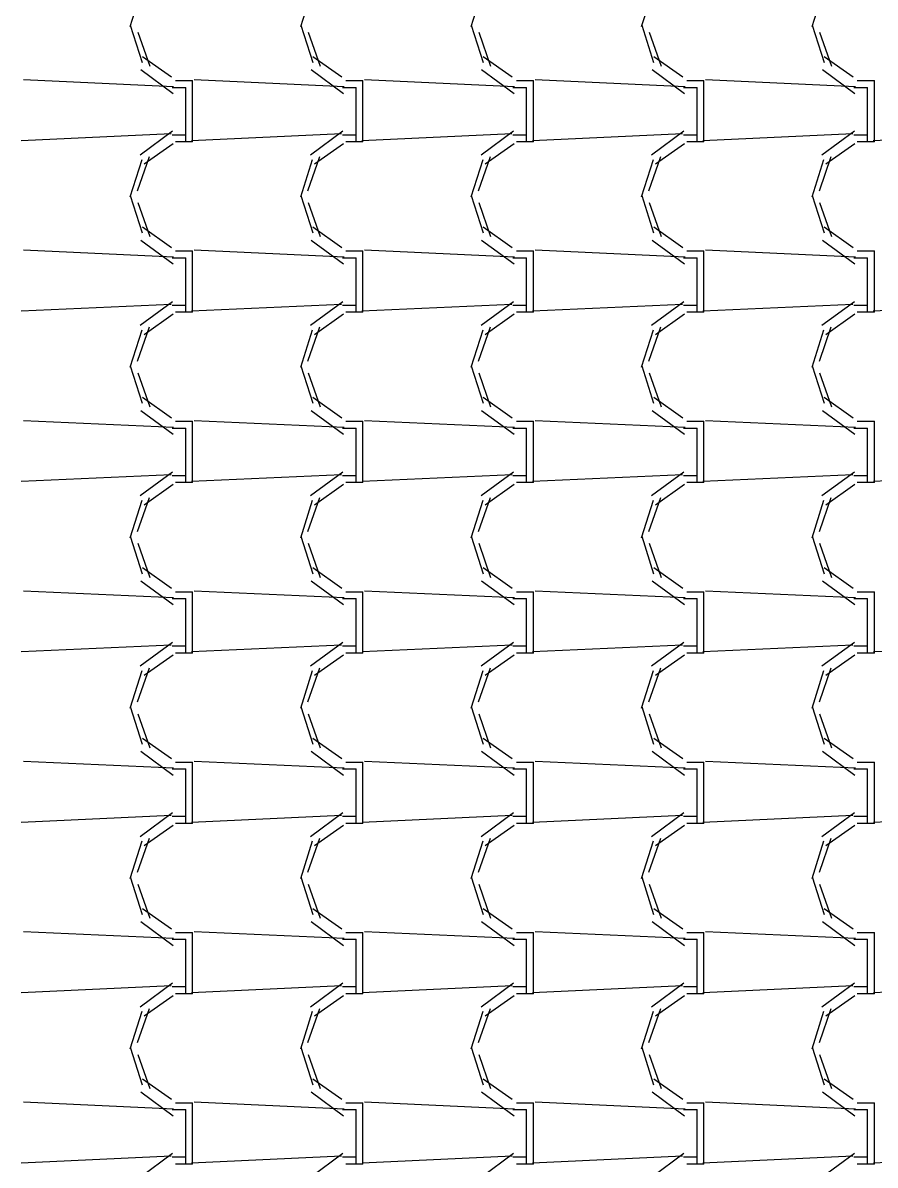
# Model space of a CAD drawing. Header units: millimetres. Extents: x -336 to -33, y -135 to 770.
# Drawn here: x -309.076 to -307.576, y 717.507 to 719.519 of the extents above; entities that cross this region are included whole.
import ezdxf

# ---------------------------------------------------------------- set-up
doc = ezdxf.new("R2010")
doc.units = ezdxf.units.MM
doc.header["$LTSCALE"] = 50
doc.header["$MEASUREMENT"] = 0
doc.layers.add('-HIDRO', color=8, linetype='CONTINUOUS')

msp = doc.modelspace()

# ---------------------------------------------------------------- linework, layer by layer
at = {"layer": '-HIDRO', "linetype": 'Continuous'}
for p, q in [((-308.8666, 719.5774), (-308.8876, 719.5114)), ((-308.5666, 719.5774), (-308.5876, 719.5114)), ((-308.2666, 719.5774), (-308.2876, 719.5114)), ((-307.9666, 719.5774), (-307.9876, 719.5114)), ((-307.6666, 719.5774), (-307.6876, 719.5114)), ((-308.8869, 719.5146), (-308.8659, 719.4486)), ((-308.5869, 719.5146), (-308.5659, 719.4486)), ((-308.2869, 719.5146), (-308.2659, 719.4486)), ((-307.9869, 719.5146), (-307.9659, 719.4486)), ((-307.6869, 719.5146), (-307.6659, 719.4486)), ((-308.8737, 719.5021), (-308.8527, 719.4421)), ((-308.5737, 719.5021), (-308.5527, 719.4421)), ((-308.2737, 719.5021), (-308.2527, 719.4421)), ((-307.9737, 719.5021), (-307.9527, 719.4421)), ((-307.6737, 719.5021), (-307.6527, 719.4421)), ((-308.8656, 719.4592), (-308.8146, 719.4232)), ((-308.5656, 719.4592), (-308.5146, 719.4232)), ((-308.2656, 719.4592), (-308.2146, 719.4232)), ((-307.9656, 719.4592), (-307.9146, 719.4232)), ((-307.6656, 719.4592), (-307.6146, 719.4232)), ((-308.8686, 719.4361), (-308.8116, 719.3941)), ((-308.5686, 719.4361), (-308.5116, 719.3941)), ((-308.2686, 719.4361), (-308.2116, 719.3941)), ((-307.9686, 719.4361), (-307.9116, 719.3941)), ((-307.6686, 719.4361), (-307.6116, 719.3941)), ((-308.8106, 719.406), (-309.0746, 719.418)), ((-308.8074, 719.4169), (-308.7774, 719.4169)), ((-308.7774, 719.3209), (-308.7774, 719.4169)), ((-308.5106, 719.406), (-308.7746, 719.418)), ((-308.5074, 719.4169), (-308.4774, 719.4169)), ((-308.4774, 719.3209), (-308.4774, 719.4169)), ((-308.2106, 719.406), (-308.4746, 719.418)), ((-308.2074, 719.4169), (-308.1774, 719.4169)), ((-308.1774, 719.3209), (-308.1774, 719.4169)), ((-307.9106, 719.406), (-308.1746, 719.418)), ((-307.9074, 719.4169), (-307.8774, 719.4169)), ((-307.8774, 719.3209), (-307.8774, 719.4169)), ((-307.6106, 719.406), (-307.8746, 719.418)), ((-307.6074, 719.4169), (-307.5774, 719.4169)), ((-307.5774, 719.3209), (-307.5774, 719.4169)), ((-308.8134, 719.4049), (-308.7894, 719.4049)), ((-308.7894, 719.3209), (-308.7894, 719.4049)), ((-308.5134, 719.4049), (-308.4894, 719.4049)), ((-308.4894, 719.3209), (-308.4894, 719.4049)), ((-308.2134, 719.4049), (-308.1894, 719.4049)), ((-308.1894, 719.3209), (-308.1894, 719.4049)), ((-307.9134, 719.4049), (-307.8894, 719.4049)), ((-307.8894, 719.3209), (-307.8894, 719.4049)), ((-307.6134, 719.4049), (-307.5894, 719.4049)), ((-307.5894, 719.3209), (-307.5894, 719.4049)), ((-308.8152, 719.3228), (-309.0792, 719.3108)), ((-308.8126, 719.3275), (-308.8696, 719.2855)), ((-308.7894, 719.3209), (-308.8134, 719.3209)), ((-308.7894, 719.3089), (-308.7894, 719.3209)), ((-308.5152, 719.3228), (-308.7792, 719.3108)), ((-308.7774, 719.3089), (-308.7774, 719.3209)), ((-308.5126, 719.3275), (-308.5696, 719.2855)), ((-308.4894, 719.3209), (-308.5134, 719.3209)), ((-308.4894, 719.3089), (-308.4894, 719.3209)), ((-308.2152, 719.3228), (-308.4792, 719.3108)), ((-308.4774, 719.3089), (-308.4774, 719.3209)), ((-308.2126, 719.3275), (-308.2696, 719.2855)), ((-308.1894, 719.3209), (-308.2134, 719.3209)), ((-308.1894, 719.3089), (-308.1894, 719.3209)), ((-307.9152, 719.3228), (-308.1792, 719.3108)), ((-308.1774, 719.3089), (-308.1774, 719.3209)), ((-307.9126, 719.3275), (-307.9696, 719.2855)), ((-307.8894, 719.3209), (-307.9134, 719.3209)), ((-307.8894, 719.3089), (-307.8894, 719.3209)), ((-307.6152, 719.3228), (-307.8792, 719.3108)), ((-307.8774, 719.3089), (-307.8774, 719.3209)), ((-307.6126, 719.3275), (-307.6696, 719.2855)), ((-307.5894, 719.3209), (-307.6134, 719.3209)), ((-307.5894, 719.3089), (-307.5894, 719.3209)), ((-307.3152, 719.3228), (-307.5792, 719.3108)), ((-307.5774, 719.3089), (-307.5774, 719.3209)), ((-308.8115, 719.3054), (-308.8625, 719.2694)), ((-308.7774, 719.3089), (-308.8074, 719.3089)), ((-308.5115, 719.3054), (-308.5625, 719.2694)), ((-308.4774, 719.3089), (-308.5074, 719.3089)), ((-308.2115, 719.3054), (-308.2625, 719.2694)), ((-308.1774, 719.3089), (-308.2074, 719.3089)), ((-307.9115, 719.3054), (-307.9625, 719.2694)), ((-307.8774, 719.3089), (-307.9074, 719.3089)), ((-307.6115, 719.3054), (-307.6625, 719.2694)), ((-307.5774, 719.3089), (-307.6074, 719.3089)), ((-308.8666, 719.2774), (-308.8876, 719.2114)), ((-308.8538, 719.2824), (-308.8748, 719.2224)), ((-308.5666, 719.2774), (-308.5876, 719.2114)), ((-308.5538, 719.2824), (-308.5748, 719.2224)), ((-308.2666, 719.2774), (-308.2876, 719.2114)), ((-308.2538, 719.2824), (-308.2748, 719.2224)), ((-307.9666, 719.2774), (-307.9876, 719.2114)), ((-307.9538, 719.2824), (-307.9748, 719.2224)), ((-307.6666, 719.2774), (-307.6876, 719.2114)), ((-307.6538, 719.2824), (-307.6748, 719.2224)), ((-308.8869, 719.2146), (-308.8659, 719.1486)), ((-308.5869, 719.2146), (-308.5659, 719.1486)), ((-308.2869, 719.2146), (-308.2659, 719.1486)), ((-307.9869, 719.2146), (-307.9659, 719.1486)), ((-307.6869, 719.2146), (-307.6659, 719.1486)), ((-308.8737, 719.2021), (-308.8527, 719.1421)), ((-308.5737, 719.2021), (-308.5527, 719.1421)), ((-308.2737, 719.2021), (-308.2527, 719.1421)), ((-307.9737, 719.2021), (-307.9527, 719.1421)), ((-307.6737, 719.2021), (-307.6527, 719.1421)), ((-308.8656, 719.1592), (-308.8146, 719.1232)), ((-308.5656, 719.1592), (-308.5146, 719.1232)), ((-308.2656, 719.1592), (-308.2146, 719.1232)), ((-307.9656, 719.1592), (-307.9146, 719.1232)), ((-307.6656, 719.1592), (-307.6146, 719.1232)), ((-308.8686, 719.1361), (-308.8116, 719.0941)), ((-308.5686, 719.1361), (-308.5116, 719.0941)), ((-308.2686, 719.1361), (-308.2116, 719.0941)), ((-307.9686, 719.1361), (-307.9116, 719.0941)), ((-307.6686, 719.1361), (-307.6116, 719.0941)), ((-308.8106, 719.106), (-309.0746, 719.118)), ((-308.8074, 719.1169), (-308.7774, 719.1169)), ((-308.7774, 719.0209), (-308.7774, 719.1169)), ((-308.5106, 719.106), (-308.7746, 719.118)), ((-308.5074, 719.1169), (-308.4774, 719.1169)), ((-308.4774, 719.0209), (-308.4774, 719.1169)), ((-308.2106, 719.106), (-308.4746, 719.118)), ((-308.2074, 719.1169), (-308.1774, 719.1169)), ((-308.1774, 719.0209), (-308.1774, 719.1169)), ((-307.9106, 719.106), (-308.1746, 719.118)), ((-307.9074, 719.1169), (-307.8774, 719.1169)), ((-307.8774, 719.0209), (-307.8774, 719.1169)), ((-307.6106, 719.106), (-307.8746, 719.118)), ((-307.6074, 719.1169), (-307.5774, 719.1169)), ((-307.5774, 719.0209), (-307.5774, 719.1169)), ((-308.8134, 719.1049), (-308.7894, 719.1049)), ((-308.7894, 719.0209), (-308.7894, 719.1049)), ((-308.5134, 719.1049), (-308.4894, 719.1049)), ((-308.4894, 719.0209), (-308.4894, 719.1049)), ((-308.2134, 719.1049), (-308.1894, 719.1049)), ((-308.1894, 719.0209), (-308.1894, 719.1049)), ((-307.9134, 719.1049), (-307.8894, 719.1049)), ((-307.8894, 719.0209), (-307.8894, 719.1049)), ((-307.6134, 719.1049), (-307.5894, 719.1049)), ((-307.5894, 719.0209), (-307.5894, 719.1049)), ((-308.8152, 719.0228), (-309.0792, 719.0108)), ((-308.8126, 719.0275), (-308.8696, 718.9855)), ((-308.7894, 719.0209), (-308.8134, 719.0209)), ((-308.7894, 719.0089), (-308.7894, 719.0209)), ((-308.5152, 719.0228), (-308.7792, 719.0108)), ((-308.7774, 719.0089), (-308.7774, 719.0209)), ((-308.5126, 719.0275), (-308.5696, 718.9855)), ((-308.4894, 719.0209), (-308.5134, 719.0209)), ((-308.4894, 719.0089), (-308.4894, 719.0209)), ((-308.2152, 719.0228), (-308.4792, 719.0108)), ((-308.4774, 719.0089), (-308.4774, 719.0209)), ((-308.2126, 719.0275), (-308.2696, 718.9855)), ((-308.1894, 719.0209), (-308.2134, 719.0209)), ((-308.1894, 719.0089), (-308.1894, 719.0209)), ((-307.9152, 719.0228), (-308.1792, 719.0108)), ((-308.1774, 719.0089), (-308.1774, 719.0209)), ((-307.9126, 719.0275), (-307.9696, 718.9855)), ((-307.8894, 719.0209), (-307.9134, 719.0209)), ((-307.8894, 719.0089), (-307.8894, 719.0209)), ((-307.6152, 719.0228), (-307.8792, 719.0108)), ((-307.8774, 719.0089), (-307.8774, 719.0209)), ((-307.6126, 719.0275), (-307.6696, 718.9855)), ((-307.5894, 719.0209), (-307.6134, 719.0209)), ((-307.5894, 719.0089), (-307.5894, 719.0209)), ((-307.3152, 719.0228), (-307.5792, 719.0108)), ((-307.5774, 719.0089), (-307.5774, 719.0209)), ((-308.8115, 719.0054), (-308.8625, 718.9694)), ((-308.7774, 719.0089), (-308.8074, 719.0089)), ((-308.5115, 719.0054), (-308.5625, 718.9694)), ((-308.4774, 719.0089), (-308.5074, 719.0089)), ((-308.2115, 719.0054), (-308.2625, 718.9694)), ((-308.1774, 719.0089), (-308.2074, 719.0089)), ((-307.9115, 719.0054), (-307.9625, 718.9694)), ((-307.8774, 719.0089), (-307.9074, 719.0089)), ((-307.6115, 719.0054), (-307.6625, 718.9694)), ((-307.5774, 719.0089), (-307.6074, 719.0089)), ((-308.8666, 718.9774), (-308.8876, 718.9114)), ((-308.8538, 718.9824), (-308.8748, 718.9224)), ((-308.5666, 718.9774), (-308.5876, 718.9114)), ((-308.5538, 718.9824), (-308.5748, 718.9224)), ((-308.2666, 718.9774), (-308.2876, 718.9114)), ((-308.2538, 718.9824), (-308.2748, 718.9224)), ((-307.9666, 718.9774), (-307.9876, 718.9114)), ((-307.9538, 718.9824), (-307.9748, 718.9224)), ((-307.6666, 718.9774), (-307.6876, 718.9114)), ((-307.6538, 718.9824), (-307.6748, 718.9224)), ((-308.8869, 718.9146), (-308.8659, 718.8486)), ((-308.5869, 718.9146), (-308.5659, 718.8486)), ((-308.2869, 718.9146), (-308.2659, 718.8486)), ((-307.9869, 718.9146), (-307.9659, 718.8486)), ((-307.6869, 718.9146), (-307.6659, 718.8486)), ((-308.8737, 718.9021), (-308.8527, 718.8421)), ((-308.5737, 718.9021), (-308.5527, 718.8421)), ((-308.2737, 718.9021), (-308.2527, 718.8421)), ((-307.9737, 718.9021), (-307.9527, 718.8421)), ((-307.6737, 718.9021), (-307.6527, 718.8421)), ((-308.8656, 718.8592), (-308.8146, 718.8232)), ((-308.5656, 718.8592), (-308.5146, 718.8232)), ((-308.2656, 718.8592), (-308.2146, 718.8232)), ((-307.9656, 718.8592), (-307.9146, 718.8232)), ((-307.6656, 718.8592), (-307.6146, 718.8232)), ((-308.8686, 718.8361), (-308.8116, 718.7941)), ((-308.5686, 718.8361), (-308.5116, 718.7941)), ((-308.2686, 718.8361), (-308.2116, 718.7941)), ((-307.9686, 718.8361), (-307.9116, 718.7941)), ((-307.6686, 718.8361), (-307.6116, 718.7941)), ((-308.8106, 718.806), (-309.0746, 718.818)), ((-308.8074, 718.8169), (-308.7774, 718.8169)), ((-308.7774, 718.7209), (-308.7774, 718.8169)), ((-308.5106, 718.806), (-308.7746, 718.818)), ((-308.5074, 718.8169), (-308.4774, 718.8169)), ((-308.4774, 718.7209), (-308.4774, 718.8169)), ((-308.2106, 718.806), (-308.4746, 718.818)), ((-308.2074, 718.8169), (-308.1774, 718.8169)), ((-308.1774, 718.7209), (-308.1774, 718.8169)), ((-307.9106, 718.806), (-308.1746, 718.818)), ((-307.9074, 718.8169), (-307.8774, 718.8169)), ((-307.8774, 718.7209), (-307.8774, 718.8169)), ((-307.6106, 718.806), (-307.8746, 718.818)), ((-307.6074, 718.8169), (-307.5774, 718.8169)), ((-307.5774, 718.7209), (-307.5774, 718.8169)), ((-308.8134, 718.8049), (-308.7894, 718.8049)), ((-308.7894, 718.7209), (-308.7894, 718.8049)), ((-308.5134, 718.8049), (-308.4894, 718.8049)), ((-308.4894, 718.7209), (-308.4894, 718.8049)), ((-308.2134, 718.8049), (-308.1894, 718.8049)), ((-308.1894, 718.7209), (-308.1894, 718.8049)), ((-307.9134, 718.8049), (-307.8894, 718.8049)), ((-307.8894, 718.7209), (-307.8894, 718.8049)), ((-307.6134, 718.8049), (-307.5894, 718.8049)), ((-307.5894, 718.7209), (-307.5894, 718.8049)), ((-308.8151, 718.7228), (-309.0791, 718.7108)), ((-308.8126, 718.7275), (-308.8696, 718.6855)), ((-308.7894, 718.7209), (-308.8134, 718.7209)), ((-308.7894, 718.7089), (-308.7894, 718.7209)), ((-308.5151, 718.7228), (-308.7791, 718.7108)), ((-308.7774, 718.7089), (-308.7774, 718.7209)), ((-308.5126, 718.7275), (-308.5696, 718.6855)), ((-308.4894, 718.7209), (-308.5134, 718.7209)), ((-308.4894, 718.7089), (-308.4894, 718.7209)), ((-308.2151, 718.7228), (-308.4791, 718.7108)), ((-308.4774, 718.7089), (-308.4774, 718.7209)), ((-308.2126, 718.7275), (-308.2696, 718.6855)), ((-308.1894, 718.7209), (-308.2134, 718.7209)), ((-308.1894, 718.7089), (-308.1894, 718.7209)), ((-307.9151, 718.7228), (-308.1791, 718.7108)), ((-308.1774, 718.7089), (-308.1774, 718.7209)), ((-307.9126, 718.7275), (-307.9696, 718.6855)), ((-307.8894, 718.7209), (-307.9134, 718.7209)), ((-307.8894, 718.7089), (-307.8894, 718.7209)), ((-307.6151, 718.7228), (-307.8791, 718.7108)), ((-307.8774, 718.7089), (-307.8774, 718.7209)), ((-307.6126, 718.7275), (-307.6696, 718.6855)), ((-307.5894, 718.7209), (-307.6134, 718.7209)), ((-307.5894, 718.7089), (-307.5894, 718.7209)), ((-307.3151, 718.7228), (-307.5791, 718.7108)), ((-307.5774, 718.7089), (-307.5774, 718.7209)), ((-308.8115, 718.7054), (-308.8625, 718.6694)), ((-308.7774, 718.7089), (-308.8074, 718.7089)), ((-308.5115, 718.7054), (-308.5625, 718.6694)), ((-308.4774, 718.7089), (-308.5074, 718.7089)), ((-308.2115, 718.7054), (-308.2625, 718.6694)), ((-308.1774, 718.7089), (-308.2074, 718.7089)), ((-307.9115, 718.7054), (-307.9625, 718.6694)), ((-307.8774, 718.7089), (-307.9074, 718.7089)), ((-307.6115, 718.7054), (-307.6625, 718.6694)), ((-307.5774, 718.7089), (-307.6074, 718.7089)), ((-308.8666, 718.6774), (-308.8876, 718.6114)), ((-308.8538, 718.6824), (-308.8748, 718.6224)), ((-308.5666, 718.6774), (-308.5876, 718.6114)), ((-308.5538, 718.6824), (-308.5748, 718.6224)), ((-308.2666, 718.6774), (-308.2876, 718.6114)), ((-308.2538, 718.6824), (-308.2748, 718.6224)), ((-307.9666, 718.6774), (-307.9876, 718.6114)), ((-307.9538, 718.6824), (-307.9748, 718.6224)), ((-307.6666, 718.6774), (-307.6876, 718.6114)), ((-307.6538, 718.6824), (-307.6748, 718.6224)), ((-308.8869, 718.6146), (-308.8659, 718.5486)), ((-308.5869, 718.6146), (-308.5659, 718.5486)), ((-308.2869, 718.6146), (-308.2659, 718.5486)), ((-307.9869, 718.6146), (-307.9659, 718.5486)), ((-307.6869, 718.6146), (-307.6659, 718.5486)), ((-308.8737, 718.6021), (-308.8527, 718.5421)), ((-308.5737, 718.6021), (-308.5527, 718.5421)), ((-308.2737, 718.6021), (-308.2527, 718.5421)), ((-307.9737, 718.6021), (-307.9527, 718.5421)), ((-307.6737, 718.6021), (-307.6527, 718.5421)), ((-308.8656, 718.5592), (-308.8146, 718.5232)), ((-308.5656, 718.5592), (-308.5146, 718.5232)), ((-308.2656, 718.5592), (-308.2146, 718.5232)), ((-307.9656, 718.5592), (-307.9146, 718.5232)), ((-307.6656, 718.5592), (-307.6146, 718.5232)), ((-308.8686, 718.5361), (-308.8116, 718.4941)), ((-308.5686, 718.5361), (-308.5116, 718.4941)), ((-308.2686, 718.5361), (-308.2116, 718.4941)), ((-307.9686, 718.5361), (-307.9116, 718.4941)), ((-307.6686, 718.5361), (-307.6116, 718.4941)), ((-308.8106, 718.506), (-309.0746, 718.518)), ((-308.8074, 718.5169), (-308.7774, 718.5169)), ((-308.7774, 718.4209), (-308.7774, 718.5169)), ((-308.5106, 718.506), (-308.7746, 718.518)), ((-308.5074, 718.5169), (-308.4774, 718.5169)), ((-308.4774, 718.4209), (-308.4774, 718.5169)), ((-308.2106, 718.506), (-308.4746, 718.518)), ((-308.2074, 718.5169), (-308.1774, 718.5169)), ((-308.1774, 718.4209), (-308.1774, 718.5169)), ((-307.9106, 718.506), (-308.1746, 718.518)), ((-307.9074, 718.5169), (-307.8774, 718.5169)), ((-307.8774, 718.4209), (-307.8774, 718.5169)), ((-307.6106, 718.506), (-307.8746, 718.518)), ((-307.6074, 718.5169), (-307.5774, 718.5169)), ((-307.5774, 718.4209), (-307.5774, 718.5169)), ((-308.8134, 718.5049), (-308.7894, 718.5049)), ((-308.7894, 718.4209), (-308.7894, 718.5049)), ((-308.5134, 718.5049), (-308.4894, 718.5049)), ((-308.4894, 718.4209), (-308.4894, 718.5049)), ((-308.2134, 718.5049), (-308.1894, 718.5049)), ((-308.1894, 718.4209), (-308.1894, 718.5049)), ((-307.9134, 718.5049), (-307.8894, 718.5049)), ((-307.8894, 718.4209), (-307.8894, 718.5049)), ((-307.6134, 718.5049), (-307.5894, 718.5049)), ((-307.5894, 718.4209), (-307.5894, 718.5049)), ((-308.8151, 718.4227), (-309.0791, 718.4107)), ((-308.8126, 718.4275), (-308.8696, 718.3855)), ((-308.7894, 718.4209), (-308.8134, 718.4209)), ((-308.7774, 718.4089), (-308.8074, 718.4089)), ((-308.7894, 718.4089), (-308.7894, 718.4209)), ((-308.5151, 718.4227), (-308.7791, 718.4107)), ((-308.7774, 718.4089), (-308.7774, 718.4209)), ((-308.5126, 718.4275), (-308.5696, 718.3855)), ((-308.4894, 718.4209), (-308.5134, 718.4209)), ((-308.4774, 718.4089), (-308.5074, 718.4089)), ((-308.4894, 718.4089), (-308.4894, 718.4209)), ((-308.2151, 718.4227), (-308.4791, 718.4107)), ((-308.4774, 718.4089), (-308.4774, 718.4209)), ((-308.2126, 718.4275), (-308.2696, 718.3855)), ((-308.1894, 718.4209), (-308.2134, 718.4209)), ((-308.1774, 718.4089), (-308.2074, 718.4089)), ((-308.1894, 718.4089), (-308.1894, 718.4209)), ((-307.9151, 718.4227), (-308.1791, 718.4107)), ((-308.1774, 718.4089), (-308.1774, 718.4209)), ((-307.9126, 718.4275), (-307.9696, 718.3855)), ((-307.8894, 718.4209), (-307.9134, 718.4209)), ((-307.8774, 718.4089), (-307.9074, 718.4089)), ((-307.8894, 718.4089), (-307.8894, 718.4209)), ((-307.6151, 718.4227), (-307.8791, 718.4107)), ((-307.8774, 718.4089), (-307.8774, 718.4209)), ((-307.6126, 718.4275), (-307.6696, 718.3855)), ((-307.5894, 718.4209), (-307.6134, 718.4209)), ((-307.5774, 718.4089), (-307.6074, 718.4089)), ((-307.5894, 718.4089), (-307.5894, 718.4209)), ((-307.3151, 718.4227), (-307.5791, 718.4107)), ((-307.5774, 718.4089), (-307.5774, 718.4209)), ((-308.8115, 718.4054), (-308.8625, 718.3694)), ((-308.5115, 718.4054), (-308.5625, 718.3694)), ((-308.2115, 718.4054), (-308.2625, 718.3694)), ((-307.9115, 718.4054), (-307.9625, 718.3694)), ((-307.6115, 718.4054), (-307.6625, 718.3694)), ((-308.8666, 718.3774), (-308.8876, 718.3114)), ((-308.8538, 718.3824), (-308.8748, 718.3224)), ((-308.5666, 718.3774), (-308.5876, 718.3114)), ((-308.5538, 718.3824), (-308.5748, 718.3224)), ((-308.2666, 718.3774), (-308.2876, 718.3114)), ((-308.2538, 718.3824), (-308.2748, 718.3224)), ((-307.9666, 718.3774), (-307.9876, 718.3114)), ((-307.9538, 718.3824), (-307.9748, 718.3224)), ((-307.6666, 718.3774), (-307.6876, 718.3114)), ((-307.6538, 718.3824), (-307.6748, 718.3224)), ((-308.8869, 718.3146), (-308.8659, 718.2486)), ((-308.5869, 718.3146), (-308.5659, 718.2486)), ((-308.2869, 718.3146), (-308.2659, 718.2486)), ((-307.9869, 718.3146), (-307.9659, 718.2486)), ((-307.6869, 718.3146), (-307.6659, 718.2486)), ((-308.8737, 718.3021), (-308.8527, 718.2421)), ((-308.5737, 718.3021), (-308.5527, 718.2421)), ((-308.2737, 718.3021), (-308.2527, 718.2421)), ((-307.9737, 718.3021), (-307.9527, 718.2421)), ((-307.6737, 718.3021), (-307.6527, 718.2421)), ((-308.8656, 718.2592), (-308.8146, 718.2232)), ((-308.5656, 718.2592), (-308.5146, 718.2232)), ((-308.2656, 718.2592), (-308.2146, 718.2232)), ((-307.9656, 718.2592), (-307.9146, 718.2232)), ((-307.6656, 718.2592), (-307.6146, 718.2232)), ((-308.8686, 718.2361), (-308.8116, 718.1941)), ((-308.5686, 718.2361), (-308.5116, 718.1941)), ((-308.2686, 718.2361), (-308.2116, 718.1941)), ((-307.9686, 718.2361), (-307.9116, 718.1941)), ((-307.6686, 718.2361), (-307.6116, 718.1941)), ((-308.8106, 718.206), (-309.0746, 718.218)), ((-308.8074, 718.2169), (-308.7774, 718.2169)), ((-308.7774, 718.1209), (-308.7774, 718.2169)), ((-308.5106, 718.206), (-308.7746, 718.218)), ((-308.5074, 718.2169), (-308.4774, 718.2169)), ((-308.4774, 718.1209), (-308.4774, 718.2169)), ((-308.2106, 718.206), (-308.4746, 718.218)), ((-308.2074, 718.2169), (-308.1774, 718.2169)), ((-308.1774, 718.1209), (-308.1774, 718.2169)), ((-307.9106, 718.206), (-308.1746, 718.218)), ((-307.9074, 718.2169), (-307.8774, 718.2169)), ((-307.8774, 718.1209), (-307.8774, 718.2169)), ((-307.6106, 718.206), (-307.8746, 718.218)), ((-307.6074, 718.2169), (-307.5774, 718.2169)), ((-307.5774, 718.1209), (-307.5774, 718.2169)), ((-308.8134, 718.2049), (-308.7894, 718.2049)), ((-308.7894, 718.1209), (-308.7894, 718.2049)), ((-308.5134, 718.2049), (-308.4894, 718.2049)), ((-308.4894, 718.1209), (-308.4894, 718.2049)), ((-308.2134, 718.2049), (-308.1894, 718.2049)), ((-308.1894, 718.1209), (-308.1894, 718.2049)), ((-307.9134, 718.2049), (-307.8894, 718.2049)), ((-307.8894, 718.1209), (-307.8894, 718.2049)), ((-307.6134, 718.2049), (-307.5894, 718.2049)), ((-307.5894, 718.1209), (-307.5894, 718.2049)), ((-308.8126, 718.1275), (-308.8696, 718.0855)), ((-308.5126, 718.1275), (-308.5696, 718.0855)), ((-308.2126, 718.1275), (-308.2696, 718.0855)), ((-307.9126, 718.1275), (-307.9696, 718.0855)), ((-307.6126, 718.1275), (-307.6696, 718.0855)), ((-308.8151, 718.1227), (-309.0791, 718.1107)), ((-308.7894, 718.1209), (-308.8134, 718.1209)), ((-308.7774, 718.1089), (-308.8074, 718.1089)), ((-308.7894, 718.1089), (-308.7894, 718.1209)), ((-308.5151, 718.1227), (-308.7791, 718.1107)), ((-308.7774, 718.1089), (-308.7774, 718.1209)), ((-308.4894, 718.1209), (-308.5134, 718.1209)), ((-308.4774, 718.1089), (-308.5074, 718.1089)), ((-308.4894, 718.1089), (-308.4894, 718.1209)), ((-308.2151, 718.1227), (-308.4791, 718.1107)), ((-308.4774, 718.1089), (-308.4774, 718.1209)), ((-308.1894, 718.1209), (-308.2134, 718.1209)), ((-308.1774, 718.1089), (-308.2074, 718.1089)), ((-308.1894, 718.1089), (-308.1894, 718.1209)), ((-307.9151, 718.1227), (-308.1791, 718.1107)), ((-308.1774, 718.1089), (-308.1774, 718.1209)), ((-307.8894, 718.1209), (-307.9134, 718.1209)), ((-307.8774, 718.1089), (-307.9074, 718.1089)), ((-307.8894, 718.1089), (-307.8894, 718.1209)), ((-307.6151, 718.1227), (-307.8791, 718.1107)), ((-307.8774, 718.1089), (-307.8774, 718.1209)), ((-307.5894, 718.1209), (-307.6134, 718.1209)), ((-307.5774, 718.1089), (-307.6074, 718.1089)), ((-307.5894, 718.1089), (-307.5894, 718.1209)), ((-307.3151, 718.1227), (-307.5791, 718.1107)), ((-307.5774, 718.1089), (-307.5774, 718.1209)), ((-308.8115, 718.1054), (-308.8625, 718.0694)), ((-308.5115, 718.1054), (-308.5625, 718.0694)), ((-308.2115, 718.1054), (-308.2625, 718.0694)), ((-307.9115, 718.1054), (-307.9625, 718.0694)), ((-307.6115, 718.1054), (-307.6625, 718.0694)), ((-308.8666, 718.0774), (-308.8876, 718.0114)), ((-308.8538, 718.0824), (-308.8748, 718.0224)), ((-308.5666, 718.0774), (-308.5876, 718.0114)), ((-308.5538, 718.0824), (-308.5748, 718.0224)), ((-308.2666, 718.0774), (-308.2876, 718.0114)), ((-308.2538, 718.0824), (-308.2748, 718.0224)), ((-307.9666, 718.0774), (-307.9876, 718.0114)), ((-307.9538, 718.0824), (-307.9748, 718.0224)), ((-307.6666, 718.0774), (-307.6876, 718.0114)), ((-307.6538, 718.0824), (-307.6748, 718.0224)), ((-308.8869, 718.0146), (-308.8659, 717.9486)), ((-308.5869, 718.0146), (-308.5659, 717.9486)), ((-308.2869, 718.0146), (-308.2659, 717.9486)), ((-307.9869, 718.0146), (-307.9659, 717.9486)), ((-307.6869, 718.0146), (-307.6659, 717.9486)), ((-308.8737, 718.0021), (-308.8527, 717.9421)), ((-308.5737, 718.0021), (-308.5527, 717.9421)), ((-308.2737, 718.0021), (-308.2527, 717.9421)), ((-307.9737, 718.0021), (-307.9527, 717.9421)), ((-307.6737, 718.0021), (-307.6527, 717.9421)), ((-308.8656, 717.9592), (-308.8146, 717.9232)), ((-308.5656, 717.9592), (-308.5146, 717.9232)), ((-308.2656, 717.9592), (-308.2146, 717.9232)), ((-307.9656, 717.9592), (-307.9146, 717.9232)), ((-307.6656, 717.9592), (-307.6146, 717.9232)), ((-308.8686, 717.9361), (-308.8116, 717.8941)), ((-308.5686, 717.9361), (-308.5116, 717.8941)), ((-308.2686, 717.9361), (-308.2116, 717.8941)), ((-307.9686, 717.9361), (-307.9116, 717.8941)), ((-307.6686, 717.9361), (-307.6116, 717.8941)), ((-308.8106, 717.906), (-309.0746, 717.918)), ((-308.8074, 717.9169), (-308.7774, 717.9169)), ((-308.7774, 717.8209), (-308.7774, 717.9169)), ((-308.5106, 717.906), (-308.7746, 717.918)), ((-308.5074, 717.9169), (-308.4774, 717.9169)), ((-308.4774, 717.8209), (-308.4774, 717.9169)), ((-308.2106, 717.906), (-308.4746, 717.918)), ((-308.2074, 717.9169), (-308.1774, 717.9169)), ((-308.1774, 717.8209), (-308.1774, 717.9169)), ((-307.9106, 717.906), (-308.1746, 717.918)), ((-307.9074, 717.9169), (-307.8774, 717.9169)), ((-307.8774, 717.8209), (-307.8774, 717.9169)), ((-307.6106, 717.906), (-307.8746, 717.918)), ((-307.6074, 717.9169), (-307.5774, 717.9169)), ((-307.5774, 717.8209), (-307.5774, 717.9169)), ((-308.8134, 717.9049), (-308.7894, 717.9049)), ((-308.7894, 717.8209), (-308.7894, 717.9049)), ((-308.5134, 717.9049), (-308.4894, 717.9049)), ((-308.4894, 717.8209), (-308.4894, 717.9049)), ((-308.2134, 717.9049), (-308.1894, 717.9049)), ((-308.1894, 717.8209), (-308.1894, 717.9049)), ((-307.9134, 717.9049), (-307.8894, 717.9049)), ((-307.8894, 717.8209), (-307.8894, 717.9049)), ((-307.6134, 717.9049), (-307.5894, 717.9049)), ((-307.5894, 717.8209), (-307.5894, 717.9049)), ((-308.8126, 717.8275), (-308.8696, 717.7855)), ((-308.5126, 717.8275), (-308.5696, 717.7855)), ((-308.2126, 717.8275), (-308.2696, 717.7855)), ((-307.9126, 717.8275), (-307.9696, 717.7855)), ((-307.6126, 717.8275), (-307.6696, 717.7855)), ((-308.8151, 717.8227), (-309.0791, 717.8107)), ((-308.8115, 717.8054), (-308.8625, 717.7694)), ((-308.7894, 717.8209), (-308.8134, 717.8209)), ((-308.7774, 717.8089), (-308.8074, 717.8089)), ((-308.7894, 717.8089), (-308.7894, 717.8209)), ((-308.5151, 717.8227), (-308.7791, 717.8107)), ((-308.7774, 717.8089), (-308.7774, 717.8209)), ((-308.5115, 717.8054), (-308.5625, 717.7694)), ((-308.4894, 717.8209), (-308.5134, 717.8209)), ((-308.4774, 717.8089), (-308.5074, 717.8089)), ((-308.4894, 717.8089), (-308.4894, 717.8209)), ((-308.2151, 717.8227), (-308.4791, 717.8107)), ((-308.4774, 717.8089), (-308.4774, 717.8209)), ((-308.2115, 717.8054), (-308.2625, 717.7694)), ((-308.1894, 717.8209), (-308.2134, 717.8209)), ((-308.1774, 717.8089), (-308.2074, 717.8089)), ((-308.1894, 717.8089), (-308.1894, 717.8209)), ((-307.9151, 717.8227), (-308.1791, 717.8107)), ((-308.1774, 717.8089), (-308.1774, 717.8209)), ((-307.9115, 717.8054), (-307.9625, 717.7694)), ((-307.8894, 717.8209), (-307.9134, 717.8209)), ((-307.8774, 717.8089), (-307.9074, 717.8089)), ((-307.8894, 717.8089), (-307.8894, 717.8209)), ((-307.6151, 717.8227), (-307.8791, 717.8107)), ((-307.8774, 717.8089), (-307.8774, 717.8209)), ((-307.6115, 717.8054), (-307.6625, 717.7694)), ((-307.5894, 717.8209), (-307.6134, 717.8209)), ((-307.5774, 717.8089), (-307.6074, 717.8089)), ((-307.5894, 717.8089), (-307.5894, 717.8209)), ((-307.3151, 717.8227), (-307.5791, 717.8107)), ((-307.5774, 717.8089), (-307.5774, 717.8209)), ((-308.8666, 717.7774), (-308.8876, 717.7114)), ((-308.8538, 717.7824), (-308.8748, 717.7224)), ((-308.5666, 717.7774), (-308.5876, 717.7114)), ((-308.5538, 717.7824), (-308.5748, 717.7224)), ((-308.2666, 717.7774), (-308.2876, 717.7114)), ((-308.2538, 717.7824), (-308.2748, 717.7224)), ((-307.9666, 717.7774), (-307.9876, 717.7114)), ((-307.9538, 717.7824), (-307.9748, 717.7224)), ((-307.6666, 717.7774), (-307.6876, 717.7114)), ((-307.6538, 717.7824), (-307.6748, 717.7224)), ((-308.8869, 717.7146), (-308.8659, 717.6486)), ((-308.5869, 717.7146), (-308.5659, 717.6486)), ((-308.2869, 717.7146), (-308.2659, 717.6486)), ((-307.9869, 717.7146), (-307.9659, 717.6486)), ((-307.6869, 717.7146), (-307.6659, 717.6486)), ((-308.8737, 717.7021), (-308.8527, 717.6421)), ((-308.5737, 717.7021), (-308.5527, 717.6421)), ((-308.2737, 717.7021), (-308.2527, 717.6421)), ((-307.9737, 717.7021), (-307.9527, 717.6421)), ((-307.6737, 717.7021), (-307.6527, 717.6421)), ((-308.8656, 717.6592), (-308.8146, 717.6232)), ((-308.5656, 717.6592), (-308.5146, 717.6232)), ((-308.2656, 717.6592), (-308.2146, 717.6232)), ((-307.9656, 717.6592), (-307.9146, 717.6232)), ((-307.6656, 717.6592), (-307.6146, 717.6232)), ((-308.8686, 717.6361), (-308.8116, 717.5941)), ((-308.5686, 717.6361), (-308.5116, 717.5941)), ((-308.2686, 717.6361), (-308.2116, 717.5941)), ((-307.9686, 717.6361), (-307.9116, 717.5941)), ((-307.6686, 717.6361), (-307.6116, 717.5941)), ((-308.8106, 717.606), (-309.0746, 717.618)), ((-308.8134, 717.6049), (-308.7894, 717.6049)), ((-308.8074, 717.6169), (-308.7774, 717.6169)), ((-308.7894, 717.5209), (-308.7894, 717.6049)), ((-308.7774, 717.5209), (-308.7774, 717.6169)), ((-308.5106, 717.606), (-308.7746, 717.618)), ((-308.5134, 717.6049), (-308.4894, 717.6049)), ((-308.5074, 717.6169), (-308.4774, 717.6169)), ((-308.4894, 717.5209), (-308.4894, 717.6049)), ((-308.4774, 717.5209), (-308.4774, 717.6169)), ((-308.2106, 717.606), (-308.4746, 717.618)), ((-308.2134, 717.6049), (-308.1894, 717.6049)), ((-308.2074, 717.6169), (-308.1774, 717.6169)), ((-308.1894, 717.5209), (-308.1894, 717.6049)), ((-308.1774, 717.5209), (-308.1774, 717.6169)), ((-307.9106, 717.606), (-308.1746, 717.618)), ((-307.9134, 717.6049), (-307.8894, 717.6049)), ((-307.9074, 717.6169), (-307.8774, 717.6169)), ((-307.8894, 717.5209), (-307.8894, 717.6049)), ((-307.8774, 717.5209), (-307.8774, 717.6169)), ((-307.6106, 717.606), (-307.8746, 717.618)), ((-307.6134, 717.6049), (-307.5894, 717.6049)), ((-307.6074, 717.6169), (-307.5774, 717.6169)), ((-307.5894, 717.5209), (-307.5894, 717.6049)), ((-307.5774, 717.5209), (-307.5774, 717.6169)), ((-308.8126, 717.5275), (-308.8696, 717.4855)), ((-308.5126, 717.5275), (-308.5696, 717.4855)), ((-308.2126, 717.5275), (-308.2696, 717.4855)), ((-307.9126, 717.5275), (-307.9696, 717.4855)), ((-307.6126, 717.5275), (-307.6696, 717.4855)), ((-308.8151, 717.5227), (-309.0791, 717.5107)), ((-308.7894, 717.5209), (-308.8134, 717.5209)), ((-308.7774, 717.5089), (-308.8074, 717.5089)), ((-308.7894, 717.5089), (-308.7894, 717.5209)), ((-308.5151, 717.5227), (-308.7791, 717.5107)), ((-308.7774, 717.5089), (-308.7774, 717.5209)), ((-308.4894, 717.5209), (-308.5134, 717.5209)), ((-308.4774, 717.5089), (-308.5074, 717.5089)), ((-308.4894, 717.5089), (-308.4894, 717.5209)), ((-308.2151, 717.5227), (-308.4791, 717.5107)), ((-308.4774, 717.5089), (-308.4774, 717.5209)), ((-308.1894, 717.5209), (-308.2134, 717.5209)), ((-308.1774, 717.5089), (-308.2074, 717.5089)), ((-308.1894, 717.5089), (-308.1894, 717.5209)), ((-307.9151, 717.5227), (-308.1791, 717.5107)), ((-308.1774, 717.5089), (-308.1774, 717.5209)), ((-307.8894, 717.5209), (-307.9134, 717.5209)), ((-307.8774, 717.5089), (-307.9074, 717.5089)), ((-307.8894, 717.5089), (-307.8894, 717.5209)), ((-307.6151, 717.5227), (-307.8791, 717.5107)), ((-307.8774, 717.5089), (-307.8774, 717.5209)), ((-307.5894, 717.5209), (-307.6134, 717.5209)), ((-307.5774, 717.5089), (-307.6074, 717.5089)), ((-307.5894, 717.5089), (-307.5894, 717.5209)), ((-307.3151, 717.5227), (-307.5791, 717.5107)), ((-307.5774, 717.5089), (-307.5774, 717.5209))]:
    msp.add_line(p, q, dxfattribs=at)

doc.saveas('drawing.dxf')
